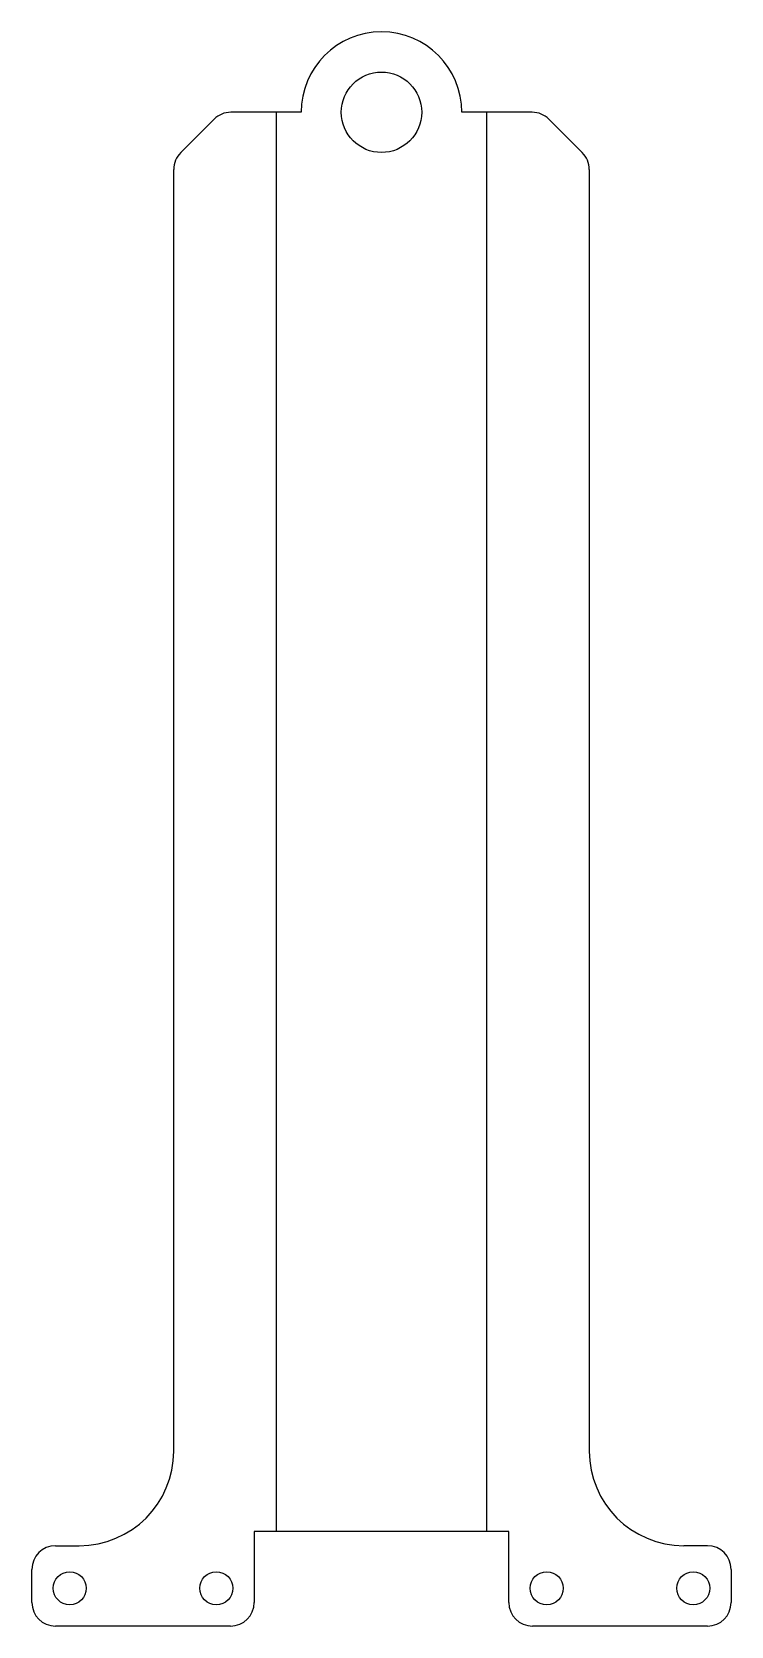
# Model space of a CAD drawing. Header units: millimetres. Extents: x 98 to 246, y -87 to 250.
import ezdxf

# ---------------------------------------------------------------- set-up
doc = ezdxf.new("R2010")
doc.units = ezdxf.units.MM

msp = doc.modelspace()

# ---------------------------------------------------------------- linework, layer by layer
for p, q in [((155, 232.941267), (140.14629, 232.941267)), ((203.85371, 232.941267), (189, 232.941267)), ((136.610756, 231.476801), (129.539688, 224.405733)), ((214.460312, 224.405733), (207.389244, 231.476801)), ((128.075222, -50.124552), (128.075222, 220.870199)), ((215.924778, 220.870199), (215.924778, -50.124552)), ((145.075222, -67.124552), (145.075222, -82.124552)), ((198.924778, -67.124552), (145.075222, -67.124552)), ((198.924778, -82.124552), (198.924778, -67.124552)), ((103.075222, -70.124552), (108.075222, -70.124552)), ((240.924778, -70.124552), (235.924778, -70.124552)), ((98.075222, -82.124552), (98.075222, -75.124552)), ((245.924778, -75.124552), (245.924778, -82.124552)), ((140.075222, -87.124552), (103.075222, -87.124552)), ((240.924778, -87.124552), (203.924778, -87.124552))]:
    msp.add_line(p, q)
at = {"color": 1}
for p, q in [((149.787611, -67.124552), (149.787611, 232.941267)), ((194.212389, 232.941267), (194.212389, -67.124552))]:
    msp.add_line(p, q, dxfattribs=at)
for centre, radius in [((172, 232.941267), 8.5), ((106.075222, -79.124552), 3.5), ((137.075222, -79.124552), 3.5), ((206.924778, -79.124552), 3.5), ((237.924778, -79.124552), 3.5)]:
    msp.add_circle(centre, radius)
for centre, radius, start, end in [((172, 232.941267), 17, 0, 180), ((140.14629, 227.941267), 5, 90, 135), ((203.85371, 227.941267), 5, 45, 90), ((133.075222, 220.870199), 5, 135, 180), ((210.924778, 220.870199), 5, 0, 45), ((108.075222, -50.124552), 20, 270, 0), ((235.924778, -50.124552), 20, 180, 270), ((103.075222, -75.124552), 5, 90, 180), ((240.924778, -75.124552), 5, 0, 90), ((103.075222, -82.124552), 5, 180, 270), ((140.075222, -82.124552), 5, 270, 0), ((203.924778, -82.124552), 5, 180, 270), ((240.924778, -82.124552), 5, 270, 0)]:
    msp.add_arc(centre, radius, start, end)

doc.saveas('drawing.dxf')
